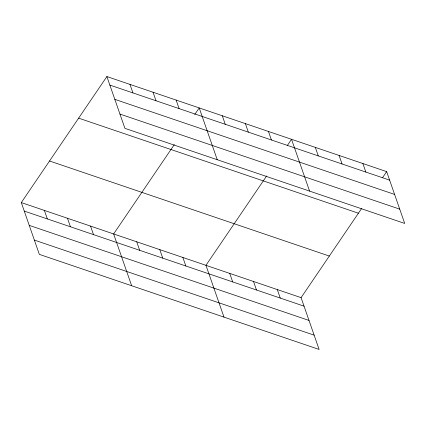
<?xml version="1.0" encoding="UTF-8"?>
<svg xmlns="http://www.w3.org/2000/svg" width="426" height="426" viewBox="0 0 426 426"><rect width="100%" height="100%" fill="white"/><g stroke="black" fill="none" stroke-linecap="round" stroke-linejoin="round"><path stroke-width="0.64" d="M21.3 202.574L301.075 297.646L319.117 349.442L39.336 254.375L21.3 202.574L106.883 76.558L386.664 171.625L404.7 223.426L124.924 128.354L106.883 76.558M174.314 144.59L113.625 233.949L131.666 285.745M194.751 114.498L199.208 107.932L217.249 159.729M266.639 175.965L205.955 265.318L223.991 317.12M287.449 145.319L291.538 139.302L309.574 191.104M301.075 297.646L361.765 208.287M382.575 177.642L386.664 171.625M109.849 85.072L389.625 180.139M114.823 99.354L394.598 194.421M119.946 114.072L399.726 209.139M78.64 118.146L358.42 213.213M49.544 160.991L329.319 256.058M24.266 211.088L304.042 306.156M29.24 225.37L309.015 320.443M34.362 240.088L314.143 335.155M362.883 163.547L365.843 172.056M339.101 155.463L342.062 163.978M315.32 147.385L318.281 155.895M268.455 131.458L271.421 139.973M245.376 123.615L248.337 132.129M222.292 115.771L225.258 124.285M277.294 289.563L280.26 298.078M253.518 281.485L256.479 289.994M176.13 100.089L179.096 108.598M229.736 273.401L232.697 281.916M153.046 92.245L156.012 100.754M129.967 84.401L132.928 92.911M182.871 257.48L185.837 265.989M159.793 249.636L162.753 258.145M136.709 241.792L139.675 250.302M90.546 226.105L93.507 234.619M67.462 218.261L70.428 226.776M44.384 210.417L47.345 218.932"/></g></svg>
